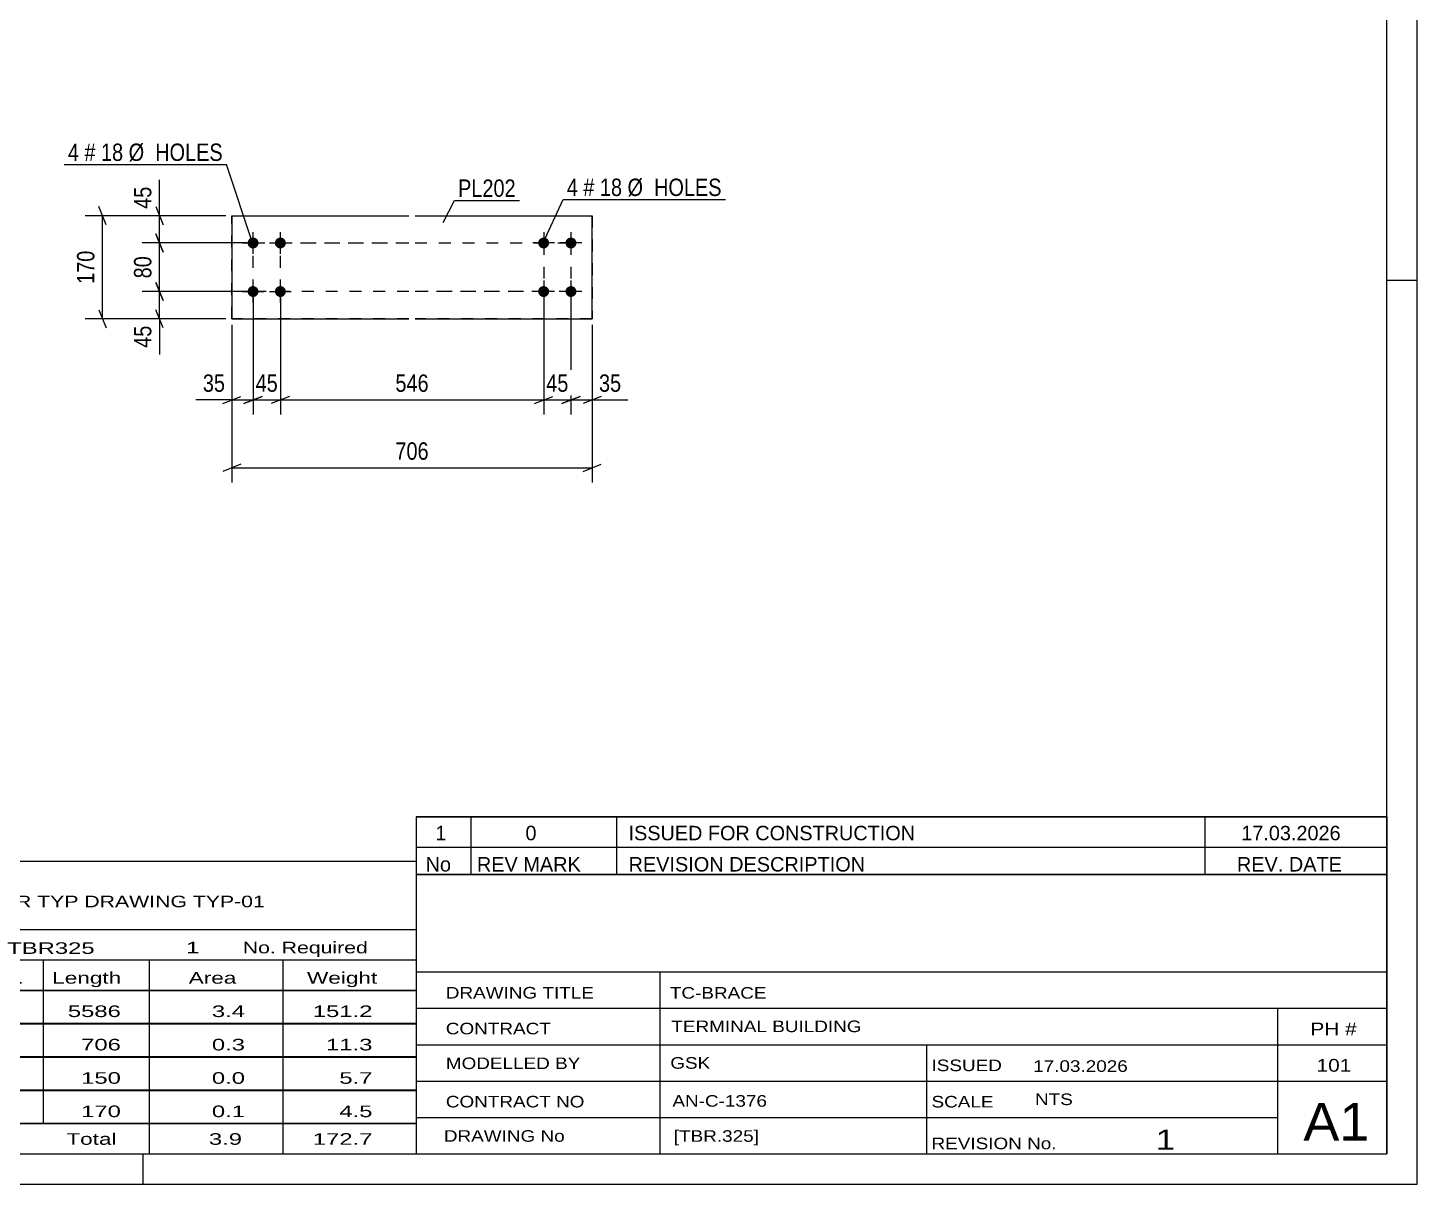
# Model space of a CAD drawing. Header units: millimetres. Extents: x 0 to 594, y 0 to 420.
# Drawn here: x 365 to 594, y 0 to 190.7 of the extents above; entities that cross this region are included whole.
import ezdxf

# ---------------------------------------------------------------- set-up
doc = ezdxf.new("R2010")
doc.units = ezdxf.units.MM
doc.linetypes.add('DXK_LINE_DOT2', pattern=[3.9198, 1.9599, -1.9599])
doc.styles.add('Arial Narrow', font='ARIALN.TTF', dxfattribs={"height": 0.2})

# ---------------------------------------------------------------- blocks, each defined once
blk = doc.blocks.new('Unknown-580611321-1130')
at = {"color": 5, "linetype": 'Continuous'}
for p, q in [((594, 0), (594, 420)), ((589, 5), (589, 415)), ((594, 149), (589, 149)), ((5, 5), (589, 5)), ((384, 0), (384, 5)), ((0, 0), (594, 0))]:
    blk.add_line(p, q, dxfattribs=at)
blk = doc.blocks.new('Bolt-580611321-2463 - 2457')
at = {"linetype": 'Continuous'}
for points in [[(402.67, 155.87), (402.81, 155.74), (402.91, 155.58), (402.98, 155.4), (403.01, 155.22), (403, 155.03), (402.95, 154.85), (402.86, 154.68), (402.74, 154.53), (402.6, 154.42), (402.43, 154.33), (402.25, 154.28), (402.06, 154.27), (401.87, 154.3), (401.7, 154.37), (401.54, 154.47), (401.41, 154.61), (401.31, 154.76), (401.24, 154.94), (401.21, 155.13), (401.22, 155.31), (401.27, 155.5), (401.35, 155.66), (401.47, 155.81), (401.62, 155.93), (401.79, 156.01), (401.97, 156.06), (402.16, 156.07), (402.34, 156.04), (402.52, 155.97)], [(407.17, 155.87), (407.31, 155.74), (407.41, 155.58), (407.48, 155.4), (407.51, 155.22), (407.5, 155.03), (407.45, 154.85), (407.36, 154.68), (407.24, 154.53), (407.1, 154.42), (406.93, 154.33), (406.75, 154.28), (406.56, 154.27), (406.37, 154.3), (406.2, 154.37), (406.04, 154.47), (405.91, 154.61), (405.81, 154.76), (405.74, 154.94), (405.71, 155.13), (405.72, 155.31), (405.77, 155.5), (405.85, 155.66), (405.97, 155.81), (406.12, 155.93), (406.29, 156.01), (406.47, 156.06), (406.66, 156.07), (406.84, 156.04), (407.02, 155.97)], [(402.67, 147.87), (402.81, 147.74), (402.91, 147.58), (402.98, 147.4), (403.01, 147.22), (403, 147.03), (402.95, 146.85), (402.86, 146.68), (402.74, 146.53), (402.6, 146.42), (402.43, 146.33), (402.25, 146.28), (402.06, 146.27), (401.87, 146.3), (401.7, 146.37), (401.54, 146.47), (401.41, 146.61), (401.31, 146.76), (401.24, 146.94), (401.21, 147.13), (401.22, 147.31), (401.27, 147.5), (401.35, 147.66), (401.47, 147.81), (401.62, 147.93), (401.79, 148.01), (401.97, 148.06), (402.16, 148.07), (402.34, 148.04), (402.52, 147.97)], [(407.17, 147.87), (407.31, 147.74), (407.41, 147.58), (407.48, 147.4), (407.51, 147.22), (407.5, 147.03), (407.45, 146.85), (407.36, 146.68), (407.24, 146.53), (407.1, 146.42), (406.93, 146.33), (406.75, 146.28), (406.56, 146.27), (406.37, 146.3), (406.2, 146.37), (406.04, 146.47), (405.91, 146.61), (405.81, 146.76), (405.74, 146.94), (405.71, 147.13), (405.72, 147.31), (405.77, 147.5), (405.85, 147.66), (405.97, 147.81), (406.12, 147.93), (406.29, 148.01), (406.47, 148.06), (406.66, 148.07), (406.84, 148.04), (407.02, 147.97)]]:
    blk.add_hatch(color=1, dxfattribs=at).paths.add_polyline_path(points)
at = {"color": 1, "linetype": 'Continuous'}
for p, q in [((402.11, 153.37), (402.11, 156.97)), ((406.61, 153.37), (406.61, 156.97)), ((400.31, 155.17), (403.91, 155.17)), ((404.81, 155.17), (408.41, 155.17)), ((402.11, 145.37), (402.11, 148.97)), ((406.61, 145.37), (406.61, 148.97)), ((400.31, 147.17), (403.91, 147.17)), ((404.81, 147.17), (408.41, 147.17))]:
    blk.add_line(p, q, dxfattribs=at)
blk = doc.blocks.new('Bolt-580611321-2468 - 2457')
at = {"linetype": 'Continuous'}
for points in [[(450.58, 155.87), (450.71, 155.74), (450.81, 155.58), (450.88, 155.4), (450.91, 155.22), (450.9, 155.03), (450.85, 154.85), (450.76, 154.68), (450.64, 154.54), (450.5, 154.42), (450.33, 154.33), (450.15, 154.28), (449.96, 154.27), (449.77, 154.3), (449.6, 154.37), (449.44, 154.47), (449.31, 154.61), (449.21, 154.76), (449.14, 154.94), (449.11, 155.13), (449.12, 155.31), (449.17, 155.5), (449.25, 155.66), (449.37, 155.81), (449.52, 155.93), (449.69, 156.01), (449.87, 156.06), (450.06, 156.07), (450.24, 156.04), (450.42, 155.97)], [(455.08, 155.87), (455.21, 155.74), (455.31, 155.58), (455.38, 155.4), (455.41, 155.22), (455.4, 155.03), (455.35, 154.85), (455.26, 154.68), (455.14, 154.54), (455, 154.42), (454.83, 154.33), (454.65, 154.28), (454.46, 154.27), (454.27, 154.3), (454.1, 154.37), (453.94, 154.47), (453.81, 154.61), (453.71, 154.76), (453.64, 154.94), (453.61, 155.13), (453.62, 155.31), (453.67, 155.5), (453.75, 155.66), (453.87, 155.81), (454.02, 155.93), (454.19, 156.01), (454.37, 156.06), (454.56, 156.07), (454.74, 156.04), (454.92, 155.97)], [(450.58, 147.87), (450.71, 147.74), (450.81, 147.58), (450.88, 147.4), (450.91, 147.22), (450.9, 147.03), (450.85, 146.85), (450.76, 146.68), (450.64, 146.54), (450.5, 146.42), (450.33, 146.33), (450.15, 146.28), (449.96, 146.27), (449.77, 146.3), (449.6, 146.37), (449.44, 146.47), (449.31, 146.61), (449.21, 146.76), (449.14, 146.94), (449.11, 147.13), (449.12, 147.31), (449.17, 147.5), (449.25, 147.66), (449.37, 147.81), (449.52, 147.93), (449.69, 148.01), (449.87, 148.06), (450.06, 148.07), (450.24, 148.04), (450.42, 147.97)], [(455.08, 147.87), (455.21, 147.74), (455.31, 147.58), (455.38, 147.4), (455.41, 147.22), (455.4, 147.03), (455.35, 146.85), (455.26, 146.68), (455.14, 146.54), (455, 146.42), (454.83, 146.33), (454.65, 146.28), (454.46, 146.27), (454.27, 146.3), (454.1, 146.37), (453.94, 146.47), (453.81, 146.61), (453.71, 146.76), (453.64, 146.94), (453.61, 147.13), (453.62, 147.31), (453.67, 147.5), (453.75, 147.66), (453.87, 147.81), (454.02, 147.93), (454.19, 148.01), (454.37, 148.06), (454.56, 148.07), (454.74, 148.04), (454.92, 147.97)]]:
    blk.add_hatch(color=1, dxfattribs=at).paths.add_polyline_path(points)
at = {"color": 1, "linetype": 'Continuous'}
for p, q in [((450.01, 156.97), (450.01, 153.37)), ((454.51, 156.97), (454.51, 153.37)), ((451.81, 155.17), (448.21, 155.17)), ((456.31, 155.17), (452.71, 155.17)), ((450.01, 148.97), (450.01, 145.37)), ((454.51, 148.97), (454.51, 145.37)), ((451.81, 147.17), (448.21, 147.17)), ((456.31, 147.17), (452.71, 147.17))]:
    blk.add_line(p, q, dxfattribs=at)
blk = doc.blocks.new('Part-580611321-2473 - 2457')
at = {"color": 2, "linetype": 'Continuous'}
for p, q in [((398.61, 159.67), (398.61, 159.67)), ((398.61, 159.67), (427.81, 159.67)), ((398.61, 159.67), (398.61, 142.67)), ((428.81, 159.67), (458.01, 159.67)), ((458.01, 159.67), (458.01, 159.67)), ((458.01, 142.67), (458.01, 159.67)), ((398.61, 142.67), (398.61, 142.67)), ((398.61, 142.67), (427.81, 142.67)), ((428.81, 142.67), (458.01, 142.67)), ((458.01, 142.67), (458.01, 142.67))]:
    blk.add_line(p, q, dxfattribs=at)
at = {"color": 7, "linetype": 'DXK_LINE_DOT2'}
for p, q in [((398.61, 142.67), (398.61, 159.67)), ((398.61, 159.67), (427.81, 159.67)), ((428.81, 159.67), (458.01, 159.67)), ((458.01, 159.67), (458.01, 142.67)), ((427.81, 142.67), (398.61, 142.67)), ((458.01, 142.67), (428.81, 142.67))]:
    blk.add_line(p, q, dxfattribs=at)
blk = doc.blocks.new('Rectangle-580611321-2559 - 2457')
at = {"color": 1, "linetype": 'DXK_LINE_DOT2'}
for p, q in [((402.11, 155.17), (427.81, 155.17)), ((402.11, 147.17), (402.11, 155.17)), ((428.81, 155.17), (454.51, 155.17)), ((454.51, 155.17), (454.51, 147.17)), ((427.81, 147.17), (402.11, 147.17)), ((454.51, 147.17), (428.81, 147.17))]:
    blk.add_line(p, q, dxfattribs=at)
blk = doc.blocks.new('Rectangle-580611321-2549 - 2457')
at = {"color": 1, "linetype": 'DXK_LINE_DOT2'}
for p, q in [((406.61, 155.17), (427.81, 155.17)), ((406.61, 147.17), (406.61, 155.17)), ((428.81, 155.17), (450.01, 155.17)), ((450.01, 155.17), (450.01, 147.17)), ((427.81, 147.17), (406.61, 147.17)), ((450.01, 147.17), (428.81, 147.17))]:
    blk.add_line(p, q, dxfattribs=at)
blk = doc.blocks.new('StraightDimension-580611321-3784 - 2457')
at = {"color": 7, "linetype": 'Continuous'}
for p, q in [((402.11, 146.17), (402.11, 126.89)), ((406.61, 146.17), (406.61, 126.89)), ((400.61, 128.69), (403.61, 129.89)), ((402.11, 129.29), (406.61, 129.29)), ((408.11, 129.89), (405.11, 128.69))]:
    blk.add_line(p, q, dxfattribs=at)
at = {"color": 0}
blk.add_wipeout([(406.79, 130.04), (406.79, 134.24), (401.93, 134.24), (401.93, 130.04)], dxfattribs=at)
at = {"color": 3, "style": 'Arial Narrow'}
blk.add_text('45', height=2.863, dxfattribs=at).set_placement((402.53, 130.64))
blk = doc.blocks.new('StraightDimension-580611321-2499 - 2457')
at = {"color": 7, "linetype": 'Continuous'}
for p, q in [((377.9, 158.17), (376.7, 161.17)), ((397.61, 159.67), (374.45, 159.67)), ((377.3, 142.67), (377.3, 159.67)), ((397.61, 142.67), (374.45, 142.67)), ((376.7, 144.17), (377.9, 141.17))]:
    blk.add_line(p, q, dxfattribs=at)
at = {"color": 0}
blk.add_wipeout([(376.55, 154.51), (372.35, 154.51), (372.35, 147.83), (376.55, 147.83)], dxfattribs=at)
at = {"color": 3, "style": 'Arial Narrow'}
blk.add_text('170', height=2.863, rotation=90.0002, dxfattribs=at).set_placement((375.95, 148.43))
blk = doc.blocks.new('StraightDimension-580611321-3733 - 2457')
at = {"color": 7, "linetype": 'Continuous'}
for p, q in [((398.61, 141.67), (398.61, 115.69)), ((458.01, 141.67), (458.01, 115.69)), ((400.11, 118.69), (397.11, 117.49)), ((398.61, 118.09), (458.01, 118.09)), ((456.51, 117.49), (459.51, 118.69))]:
    blk.add_line(p, q, dxfattribs=at)
at = {"color": 0}
blk.add_wipeout([(431.65, 118.84), (431.65, 123.04), (424.97, 123.04), (424.97, 118.84)], dxfattribs=at)
at = {"color": 3, "style": 'Arial Narrow'}
blk.add_text('706', height=2.863, dxfattribs=at).set_placement((425.57, 119.44))
blk = doc.blocks.new('StraightDimension-580611321-3781 - 2457')
at = {"color": 7, "linetype": 'Continuous'}
for p, q in [((454.51, 146.17), (454.51, 126.89)), ((458.01, 141.67), (458.01, 126.89)), ((453.01, 128.69), (456.01, 129.89)), ((454.51, 129.29), (458.01, 129.29)), ((459.51, 129.89), (456.51, 128.69))]:
    blk.add_line(p, q, dxfattribs=at)
at = {"color": 0}
blk.add_wipeout([(463.39, 130.04), (463.39, 134.24), (458.53, 134.24), (458.53, 130.04)], dxfattribs=at)
at = {"color": 7, "linetype": 'Continuous'}
blk.add_line((458.01, 129.29), (463.91, 129.29), dxfattribs=at)
blk.add_line((458.01, 129.29), (463.91, 129.29), dxfattribs=at)
at = {"color": 3, "style": 'Arial Narrow'}
blk.add_text('35', height=2.863, dxfattribs=at).set_placement((459.13, 130.64))
blk = doc.blocks.new('StraightDimension-580611321-3782 - 2457')
at = {"color": 7, "linetype": 'Continuous'}
for p, q in [((450.01, 146.17), (450.01, 126.89)), ((454.51, 146.17), (454.51, 126.89)), ((448.51, 128.69), (451.51, 129.89)), ((450.01, 129.29), (454.51, 129.29)), ((456.01, 129.89), (453.01, 128.69))]:
    blk.add_line(p, q, dxfattribs=at)
at = {"color": 0}
blk.add_wipeout([(454.69, 130.04), (454.69, 134.24), (449.83, 134.24), (449.83, 130.04)], dxfattribs=at)
at = {"color": 3, "style": 'Arial Narrow'}
blk.add_text('45', height=2.863, dxfattribs=at).set_placement((450.43, 130.64))
blk = doc.blocks.new('StraightDimension-580611321-3896 - 2457')
at = {"color": 7, "linetype": 'Continuous'}
for p, q in [((401.11, 147.17), (383.84, 147.17)), ((386.09, 148.67), (387.29, 145.67)), ((386.69, 142.67), (386.69, 147.17)), ((397.61, 142.67), (383.84, 142.67)), ((387.29, 141.17), (386.09, 144.17))]:
    blk.add_line(p, q, dxfattribs=at)
at = {"color": 0}
blk.add_wipeout([(385.94, 142.15), (381.74, 142.15), (381.74, 137.29), (385.94, 137.29)], dxfattribs=at)
at = {"color": 7, "linetype": 'Continuous'}
blk.add_line((386.69, 142.67), (386.69, 136.77), dxfattribs=at)
blk.add_line((386.69, 142.67), (386.69, 136.77), dxfattribs=at)
at = {"color": 3, "style": 'Arial Narrow'}
blk.add_text('45', height=2.863, rotation=90.0002, dxfattribs=at).set_placement((385.34, 137.89))
blk = doc.blocks.new('StraightDimension-580611321-3783 - 2457')
at = {"color": 7, "linetype": 'Continuous'}
for p, q in [((406.61, 146.17), (406.61, 126.89)), ((450.01, 146.17), (450.01, 126.89)), ((408.11, 129.89), (405.11, 128.69)), ((406.61, 129.29), (450.01, 129.29)), ((448.51, 128.69), (451.51, 129.89))]:
    blk.add_line(p, q, dxfattribs=at)
at = {"color": 0}
blk.add_wipeout([(431.65, 130.04), (431.65, 134.24), (424.97, 134.24), (424.97, 130.04)], dxfattribs=at)
at = {"color": 3, "style": 'Arial Narrow'}
blk.add_text('546', height=2.863, dxfattribs=at).set_placement((425.57, 130.64))
blk = doc.blocks.new('StraightDimension-580611321-3785 - 2457')
at = {"color": 7, "linetype": 'Continuous'}
for p, q in [((402.11, 146.17), (402.11, 126.89)), ((398.61, 141.67), (398.61, 126.89)), ((397.11, 128.69), (400.11, 129.89)), ((398.61, 129.29), (402.11, 129.29)), ((403.61, 129.89), (400.61, 128.69))]:
    blk.add_line(p, q, dxfattribs=at)
at = {"color": 0}
blk.add_wipeout([(398.08, 130.04), (398.08, 134.24), (393.23, 134.24), (393.23, 130.04)], dxfattribs=at)
at = {"color": 7, "linetype": 'Continuous'}
blk.add_line((398.61, 129.29), (392.7, 129.29), dxfattribs=at)
blk.add_line((398.61, 129.29), (392.7, 129.29), dxfattribs=at)
at = {"color": 3, "style": 'Arial Narrow'}
blk.add_text('35', height=2.863, dxfattribs=at).set_placement((393.83, 130.64))
blk = doc.blocks.new('StraightDimension-580611321-3894 - 2457')
at = {"color": 7, "linetype": 'Continuous'}
for p, q in [((386.09, 161.17), (387.29, 158.17)), ((397.61, 159.67), (383.84, 159.67)), ((386.69, 155.17), (386.69, 159.67)), ((387.29, 153.67), (386.09, 156.67)), ((401.11, 155.17), (383.84, 155.17))]:
    blk.add_line(p, q, dxfattribs=at)
at = {"color": 0}
blk.add_wipeout([(385.94, 165.05), (381.74, 165.05), (381.74, 160.2), (385.94, 160.2)], dxfattribs=at)
at = {"color": 7, "linetype": 'Continuous'}
blk.add_line((386.69, 159.67), (386.69, 165.58), dxfattribs=at)
blk.add_line((386.69, 159.67), (386.69, 165.58), dxfattribs=at)
at = {"color": 3, "style": 'Arial Narrow'}
blk.add_text('45', height=2.863, rotation=90.0002, dxfattribs=at).set_placement((385.34, 160.8))
blk = doc.blocks.new('StraightDimension-580611321-3895 - 2457')
at = {"color": 7, "linetype": 'Continuous'}
for p, q in [((386.09, 156.67), (387.29, 153.67)), ((401.11, 155.17), (383.84, 155.17)), ((386.69, 147.17), (386.69, 155.17)), ((401.11, 147.17), (383.84, 147.17)), ((387.29, 145.67), (386.09, 148.67))]:
    blk.add_line(p, q, dxfattribs=at)
at = {"color": 0}
blk.add_wipeout([(385.94, 153.6), (381.74, 153.6), (381.74, 148.74), (385.94, 148.74)], dxfattribs=at)
at = {"color": 3, "style": 'Arial Narrow'}
blk.add_text('80', height=2.863, rotation=90.0002, dxfattribs=at).set_placement((385.34, 149.34))
blk = doc.blocks.new('Unknown-580611321-4720')
at = {"color": 7, "linetype": 'Continuous'}
for p, q in [((429, 51.05), (429, 5)), ((429, 51.05), (589, 51.05)), ((589, 51), (589, 5)), ((429, 35), (589, 35)), ((469.14, 35), (469.14, 5)), ((429, 29), (589, 29)), ((571, 5.05), (571, 29.05)), ((429, 23), (589, 23)), ((513.14, 23), (513.14, 5)), ((429, 17), (589, 17)), ((429, 11), (571, 11)), ((429, 5), (589, 5))]:
    blk.add_line(p, q, dxfattribs=at)
at = {"color": 7, "style": 'Arial Narrow'}
for s, height, width, p in [('DRAWING TITLE', 1.9089, 1.425378, (433.88, 30.61)), ('TC-BRACE', 1.909, 1.425378, (470.81, 30.59)), ('CONTRACT', 1.909, 1.425378, (433.88, 24.71)), ('TERMINAL BUILDING', 1.9089, 1.425378, (471.06, 25.07)), ('MODELLED BY', 1.9089, 1.425378, (433.88, 18.98)), ('GSK', 1.909, 1.425378, (470.88, 19.04)), ('ISSUED', 1.909, 1.425378, (513.94, 18.64)), ('17.03.2026', 1.909, 1.425378, (530.69, 18.52)), ('CONTRACT NO', 1.9089, 1.425378, (433.88, 12.66)), ('AN-C-1376', 1.909, 1.425378, (471.23, 12.78)), ('SCALE', 1.909, 1.425378, (513.94, 12.65)), ('A1', 6.204, 1.25, (575.24, 7.2)), ('DRAWING No', 1.909, 1.425378, (433.56, 7)), ('[TBR.325]', 1.909, 1.425378, (471.46, 6.99)), ('REVISION No.', 1.9089, 1.425378, (513.94, 5.77)), ('1', 3.34, 1.5, (550.91, 5.68))]:
    blk.add_text(s, height=height, dxfattribs=dict(at, width=width)).set_placement(p)
at = {"color": 7, "linetype": 'Continuous', "style": 'Arial Narrow'}
for s, height, width, p in [('PH #', 2.1, 1.42538, (576.4, 24.55)), ('101', 2.1, 1.42538, (577.41, 18.55)), ('NTS', 1.909, 1.425378, (531, 13.05))]:
    blk.add_text(s, height=height, dxfattribs=dict(at, width=width)).set_placement(p)
blk = doc.blocks.new('Unknown-580611321-4721')
at = {"color": 7, "linetype": 'Continuous'}
for p, q in [((429, 60.55), (589, 60.55)), ((589, 60.55), (429, 60.55)), ((429, 60.55), (429, 55.55)), ((438, 60.55), (438, 55.55)), ((462, 60.55), (462, 55.55)), ((559, 60.55), (559, 55.55)), ((589, 60.55), (589, 55.55)), ((429, 55.55), (589, 55.55)), ((429, 55.55), (429, 51.05)), ((429, 55.55), (589, 55.55)), ((438, 55.55), (438, 51.05)), ((462, 55.55), (462, 51.05)), ((559, 55.55), (559, 51.05)), ((589, 55.55), (589, 51.05)), ((589, 51.05), (429, 51.05))]:
    blk.add_line(p, q, dxfattribs=at)
at = {"color": 7, "linetype": 'Continuous', "style": 'Arial Narrow'}
for s, height, width, p in [('1', 2.39, 1.196471, (432.16, 56.7)), ('0', 2.39, 1.196471, (447, 56.7)), ('ISSUED FOR CONSTRUCTION', 2.3861, 1.196471, (464, 56.7)), ('17.03.2026', 2.386, 1.196471, (565, 56.7)), ('No', 2.386, 1.2, (430.54, 51.55)), ('REV MARK', 2.386, 1.2, (439, 51.55)), ('REVISION DESCRIPTION', 2.3861, 1.2, (464, 51.55)), ('REV. DATE', 2.386, 1.2, (564.28, 51.55))]:
    blk.add_text(s, height=height, dxfattribs=dict(at, width=width)).set_placement(p)
blk = doc.blocks.new('Unknown-580611321-4722')
at = {"color": 7, "linetype": 'Continuous'}
for p, q in [((269, 53.25), (429, 53.25)), ((269, 42), (269, 53.25)), ((429, 53.25), (429, 42)), ((269, 42), (429, 42)), ((269, 42), (269, 37)), ((429, 42), (429, 37)), ((269, 37), (429, 37)), ((269, 37), (269, 32)), ((293, 37), (293, 32)), ((328.5, 37), (328.5, 32)), ((354.5, 37), (354.5, 32)), ((367.5, 37), (367.5, 32)), ((385, 37), (385, 32)), ((407, 37), (407, 32)), ((429, 37), (429, 32)), ((269, 32), (429, 32)), ((269, 31.95), (269, 26.55)), ((269, 31.95), (429, 31.95)), ((293, 32), (293, 26.5)), ((328.5, 32), (328.5, 26.5)), ((354.5, 32), (354.5, 26.5)), ((367.5, 32), (367.5, 26.5)), ((385, 32), (385, 26.5)), ((407, 32), (407, 26.5)), ((429, 31.95), (429, 26.55)), ((269, 26.55), (429, 26.55)), ((269, 26.45), (269, 21.05)), ((269, 26.45), (429, 26.45)), ((293, 26.5), (293, 21)), ((328.5, 26.5), (328.5, 21)), ((354.5, 26.5), (354.5, 21)), ((367.5, 26.5), (367.5, 21)), ((385, 26.5), (385, 21)), ((407, 26.5), (407, 21)), ((429, 26.45), (429, 21.05)), ((269, 21.05), (429, 21.05)), ((269, 20.95), (269, 15.55)), ((269, 20.95), (429, 20.95)), ((293, 21), (293, 15.5)), ((328.5, 21), (328.5, 15.5)), ((354.5, 21), (354.5, 15.5)), ((367.5, 21), (367.5, 15.5)), ((385, 21), (385, 15.5)), ((407, 21), (407, 15.5)), ((429, 20.95), (429, 15.55)), ((269, 15.55), (429, 15.55)), ((269, 15.45), (269, 10.05)), ((269, 15.45), (429, 15.45)), ((293, 15.5), (293, 10)), ((328.5, 15.5), (328.5, 10)), ((354.5, 15.5), (354.5, 10)), ((367.5, 15.5), (367.5, 10)), ((385, 15.5), (385, 10)), ((407, 15.5), (407, 10)), ((429, 15.45), (429, 10.05)), ((269, 10.05), (429, 10.05)), ((269, 10), (429, 10)), ((269, 10), (269, 5)), ((385, 10), (385, 5)), ((407, 10), (407, 5)), ((429, 10), (429, 5)), ((269, 5), (429, 5))]:
    blk.add_line(p, q, dxfattribs=at)
at = {"color": 7, "style": 'Arial Narrow'}
for s, height, width, p in [('GENERAL NOTES & WELD DETAILS :', 2.8633, 1.4, (270.15, 45.56)), ('REFER TYP DRAWING TYP-01', 1.9089, 1.6, (353.7, 45.66)), ("MATERIAL LIST FOR ASSEMBLY MK'D", 1.9089, 1.6, (270.15, 38.06)), ('TBR325', 1.909, 1.794707, (361.59, 37.97)), ('1', 1.91, 1.794707, (391.08, 38.06)), ('No. Required', 1.9089, 1.6, (400.41, 38.06)), ('Mark', 1.909, 1.7, (270.34, 33)), ('Profile', 1.909, 1.7, (303.41, 33)), ('Material', 1.909, 1.7, (333.54, 33.06)), ('No.', 1.909, 1.7, (358.5, 33.06)), ('Length', 1.909, 1.7, (369, 33.06)), ('Area', 1.909, 1.7, (391.5, 33.06)), ('Weight', 1.909, 1.7, (411, 33.06))]:
    blk.add_text(s, height=height, dxfattribs=dict(at, width=width)).set_placement(p)
at = {"color": 7, "linetype": 'Continuous', "style": 'Arial Narrow'}
for s, height, width, p in [('TBR325', 1.909, 1.794707, (270.5, 27.56)), ('SHS150*6', 1.909, 1.794707, (295, 27.56)), ('E350', 1.909, 1.794707, (334.74, 27.56)), ('1', 1.91, 1.794707, (358.86, 27.56)), ('5586', 1.909, 1.794707, (371.58, 27.56)), ('3.4', 1.909, 1.794707, (395.32, 27.56)), ('151.2', 1.909, 1.794707, (411.96, 27.56)), ('PL202', 1.909, 1.794707, (270.5, 22.06)), ('PL12*170', 1.909, 1.794707, (295, 22.06)), ('E350', 1.909, 1.794707, (334.74, 22.06)), ('1', 1.91, 1.794707, (358.86, 22.06)), ('706', 1.909, 1.794707, (373.77, 22.06)), ('0.3', 1.909, 1.794707, (395.32, 22.06)), ('11.3', 1.909, 1.794707, (414.14, 22.06)), ('PL40', 1.909, 1.794707, (270.5, 16.56)), ('PL10*120', 1.909, 1.794707, (295, 16.56)), ('E350', 1.909, 1.794707, (334.74, 16.56)), ('4', 1.91, 1.794707, (358.86, 16.56)), ('150', 1.909, 1.794707, (373.77, 16.56)), ('0.0', 1.909, 1.794707, (395.32, 16.56)), ('5.7', 1.909, 1.794707, (416.33, 16.56)), ('PL98', 1.909, 1.794707, (270.5, 11.06)), ('PL10*170', 1.909, 1.794707, (295, 11.06)), ('E350', 1.909, 1.794707, (334.74, 11.06)), ('2', 1.91, 1.794707, (358.86, 11.06)), ('170', 1.909, 1.794707, (373.77, 11.06)), ('0.1', 1.909, 1.794707, (395.32, 11.06)), ('4.5', 1.909, 1.794707, (416.33, 11.06)), ('Total', 1.909, 1.7, (371.33, 6.5)), ('3.9', 1.909, 1.794707, (394.83, 6.5)), ('172.7', 1.909, 1.794707, (411.96, 6.5))]:
    blk.add_text(s, height=height, dxfattribs=dict(at, width=width)).set_placement(p)
blk = doc.blocks.new('Mark-580611321-2459 - 2457')
at = {"color": 0}
blk.add_wipeout([(373.42, 168.7), (373.42, 171.7), (371.59, 171.7), (371.59, 168.7)], dxfattribs=at)
blk.add_wipeout([(373.42, 168.7), (373.42, 171.7), (371.59, 171.7), (371.59, 168.7)], dxfattribs=at)
blk.add_wipeout([(376.14, 168.7), (376.14, 171.7), (374.32, 171.7), (374.32, 168.7)], dxfattribs=at)
blk.add_wipeout([(376.14, 168.7), (376.14, 171.7), (374.32, 171.7), (374.32, 168.7)], dxfattribs=at)
at = {"color": 3, "style": 'Arial Narrow'}
blk.add_text('4', height=2.86, dxfattribs=at).set_placement((371.59, 168.7))
at = {"color": 0}
blk.add_wipeout([(380.7, 168.7), (380.7, 171.7), (377.04, 171.7), (377.04, 168.7)], dxfattribs=at)
blk.add_wipeout([(380.7, 168.7), (380.7, 171.7), (377.04, 171.7), (377.04, 168.7)], dxfattribs=at)
at = {"color": 3, "style": 'Arial Narrow'}
blk.add_text('#', height=2.86, dxfattribs=at).set_placement((374.32, 168.7))
at = {"color": 0}
blk.add_wipeout([(397.13, 168.7), (397.13, 171.7), (381.6, 171.7), (381.6, 168.7)], dxfattribs=at)
blk.add_wipeout([(397.13, 168.7), (397.13, 171.7), (381.6, 171.7), (381.6, 168.7)], dxfattribs=at)
at = {"color": 7, "linetype": 'Continuous'}
for p in [(370.99, 168.1), (401.99, 155.17)]:
    blk.add_line(p, (397.73, 168.1), dxfattribs=at)
at = {"color": 3, "style": 'Arial Narrow'}
for s, p in [('18', (377.04, 168.7)), ('Ø  HOLES', (381.6, 168.7))]:
    blk.add_text(s, height=2.863, dxfattribs=at).set_placement(p)
blk = doc.blocks.new('Mark-580611321-2464 - 2457')
at = {"color": 0}
blk.add_wipeout([(455.65, 162.92), (455.65, 165.92), (453.82, 165.92), (453.82, 162.92)], dxfattribs=at)
blk.add_wipeout([(455.65, 162.92), (455.65, 165.92), (453.82, 165.92), (453.82, 162.92)], dxfattribs=at)
at = {"color": 7, "linetype": 'Continuous'}
blk.add_line((449.89, 155.11), (453.22, 162.32), dxfattribs=at)
at = {"color": 0}
blk.add_wipeout([(458.38, 162.92), (458.38, 165.92), (456.55, 165.92), (456.55, 162.92)], dxfattribs=at)
blk.add_wipeout([(458.38, 162.92), (458.38, 165.92), (456.55, 165.92), (456.55, 162.92)], dxfattribs=at)
at = {"color": 3, "style": 'Arial Narrow'}
blk.add_text('4', height=2.86, dxfattribs=at).set_placement((453.82, 162.92))
at = {"color": 0}
blk.add_wipeout([(462.93, 162.92), (462.93, 165.92), (459.28, 165.92), (459.28, 162.92)], dxfattribs=at)
blk.add_wipeout([(462.93, 162.92), (462.93, 165.92), (459.28, 165.92), (459.28, 162.92)], dxfattribs=at)
at = {"color": 3, "style": 'Arial Narrow'}
blk.add_text('#', height=2.86, dxfattribs=at).set_placement((456.55, 162.92))
at = {"color": 0}
blk.add_wipeout([(479.36, 162.92), (479.36, 165.92), (463.83, 165.92), (463.83, 162.92)], dxfattribs=at)
blk.add_wipeout([(479.36, 162.92), (479.36, 165.92), (463.83, 165.92), (463.83, 162.92)], dxfattribs=at)
at = {"color": 7, "linetype": 'Continuous'}
blk.add_line((453.22, 162.32), (479.96, 162.32), dxfattribs=at)
at = {"color": 3, "style": 'Arial Narrow'}
for s, p in [('18', (459.28, 162.92)), ('Ø  HOLES', (463.83, 162.92))]:
    blk.add_text(s, height=2.863, dxfattribs=at).set_placement(p)
blk = doc.blocks.new('Mark-580611321-2469 - 2457')
at = {"color": 0}
blk.add_wipeout([(445.4, 162.78), (445.4, 165.78), (435.9, 165.78), (435.9, 162.78)], dxfattribs=at)
blk.add_wipeout([(445.4, 162.78), (445.4, 165.78), (435.9, 165.78), (435.9, 162.78)], dxfattribs=at)
at = {"color": 30, "linetype": 'Continuous'}
for p, q in [((433.44, 158.53), (435.3, 162.18)), ((435.3, 162.18), (446, 162.18))]:
    blk.add_line(p, q, dxfattribs=at)
at = {"color": 3, "style": 'Arial Narrow'}
blk.add_text('PL202', height=2.863, dxfattribs=at).set_placement((435.9, 162.78))

msp = doc.modelspace()

# ---------------------------------------------------------------- block references
for name in ['Unknown-580611321-1130', 'Part-580611321-2473 - 2457', 'Bolt-580611321-2463 - 2457', 'Bolt-580611321-2468 - 2457', 'Rectangle-580611321-2559 - 2457', 'Rectangle-580611321-2549 - 2457', 'Unknown-580611321-4721', 'Unknown-580611321-4722', 'Unknown-580611321-4720']:
    msp.add_blockref(name, (0, 0))

# ---------------------------------------------------------------- next in the draw order: block references
for name in ['Mark-580611321-2469 - 2457', 'Mark-580611321-2464 - 2457', 'StraightDimension-580611321-2499 - 2457', 'StraightDimension-580611321-3784 - 2457']:
    msp.add_blockref(name, (0, 0))

# ---------------------------------------------------------------- next in the draw order: block references
for name in ['StraightDimension-580611321-3894 - 2457', 'StraightDimension-580611321-3733 - 2457']:
    msp.add_blockref(name, (0, 0))

# ---------------------------------------------------------------- next in the draw order: block references
for name in ['StraightDimension-580611321-3896 - 2457', 'StraightDimension-580611321-3781 - 2457']:
    msp.add_blockref(name, (0, 0))

# ---------------------------------------------------------------- next in the draw order: block references
for name in ['StraightDimension-580611321-3785 - 2457', 'StraightDimension-580611321-3782 - 2457']:
    msp.add_blockref(name, (0, 0))

# ---------------------------------------------------------------- next in the draw order: block references
for name in ['StraightDimension-580611321-3895 - 2457', 'StraightDimension-580611321-3783 - 2457']:
    msp.add_blockref(name, (0, 0))

# ---------------------------------------------------------------- next in the draw order: block references
msp.add_blockref('Mark-580611321-2459 - 2457', (0, 0))

doc.saveas('drawing.dxf')
